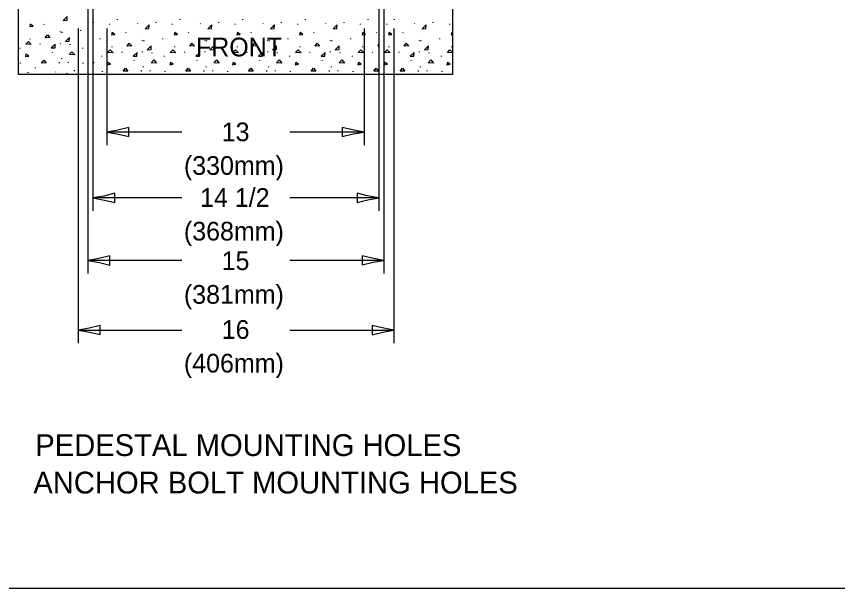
# Model space of a CAD drawing. Extents: x 100 to 887, y 75 to 1075.
# Drawn here: x 258.5 to 522.1, y 75 to 258.6 of the extents above; entities that cross this region are included whole.
import ezdxf

# ---------------------------------------------------------------- set-up
doc = ezdxf.new("R2010")
doc.units = 0
doc.layers.add('Sheets_General Details', color=7, linetype='Continuous')
doc.layers.add('Sheets_Major Grid', color=7, linetype='Continuous')

msp = doc.modelspace()

# ---------------------------------------------------------------- linework, layer by layer
at = {"layer": 'Sheets_General Details'}
for p, q in [((281.44, 274.4), (281.47, 176.1)), ((376.46, 274.42), (376.48, 176.13)), ((283.02, 264.85), (283.05, 196.19)), ((374.83, 264.89), (374.86, 196.23)), ((267.34, 256.06), (267.44, 256.27)), ((283.29, 256.61), (283.29, 256.84)), ((288.54, 256.02), (288.54, 256.29)), ((290.92, 257.52), (290.92, 257.79)), ((297.46, 256.21), (297.38, 256.4)), ((303.41, 256.61), (303.41, 256.84)), ((308.66, 256.02), (308.66, 256.29)), ((311.04, 257.52), (311.04, 257.79)), ((317.58, 256.21), (317.5, 256.4)), ((323.53, 256.61), (323.53, 256.84)), ((328.78, 256.02), (328.78, 256.29)), ((331.16, 257.52), (331.16, 257.79)), ((337.69, 256.21), (337.62, 256.4)), ((343.64, 256.61), (343.64, 256.84)), ((348.89, 256.02), (348.89, 256.29)), ((351.27, 257.52), (351.27, 257.79)), ((357.81, 256.21), (357.73, 256.4)), ((363.76, 256.61), (363.76, 256.84)), ((369.01, 256.02), (369.01, 256.29)), ((371.39, 257.52), (371.39, 257.79)), ((377.47, 256.02), (377.47, 256.29)), ((379.85, 257.52), (379.85, 257.79)), ((386.39, 256.21), (386.31, 256.4)), ((392.34, 256.61), (392.34, 256.84)), ((397.59, 256.02), (397.59, 256.29)), ((272.62, 253.56), (272.68, 253.83)), ((273.16, 253.4), (273.22, 253.66)), ((278.38, 254.73), (278.38, 153.76)), ((279.22, 254.01), (279.22, 254.24)), ((287.57, 254.73), (287.57, 217.32)), ((293.6, 253.41), (293.71, 253.62)), ((313.71, 253.41), (313.82, 253.62)), ((333.83, 253.41), (333.94, 253.62)), ((353.95, 253.41), (354.06, 253.62)), ((370.11, 254.73), (370.11, 217.32)), ((374.06, 253.41), (374.17, 253.62)), ((379.68, 254.73), (379.68, 153.76)), ((382.53, 253.41), (382.64, 253.62)), ((262.97, 251.38), (262.99, 251.59)), ((285.36, 251.36), (285.36, 251.59)), ((298.88, 250.9), (298.94, 251.18)), ((299.42, 250.74), (299.48, 251.01)), ((305.48, 251.36), (305.48, 251.59)), ((319, 250.9), (319.05, 251.18)), ((319.54, 250.74), (319.6, 251.01)), ((325.6, 251.36), (325.6, 251.59)), ((339.12, 250.9), (339.17, 251.18)), ((339.65, 250.74), (339.72, 251.01)), ((345.71, 251.36), (345.71, 251.59)), ((359.23, 250.9), (359.29, 251.18)), ((359.77, 250.74), (359.83, 251.01)), ((365.83, 251.36), (365.83, 251.59)), ((387.81, 250.9), (387.87, 251.18)), ((388.35, 250.74), (388.41, 251.01)), ((394.41, 251.36), (394.41, 251.59)), ((398.1, 252.74), (398.5, 252.79)), ((259.67, 248.38), (259.67, 248.59)), ((266.14, 249.76), (266.22, 249.97)), ((272.68, 249.81), (272.71, 250.08)), ((275.79, 249.51), (275.79, 249.74)), ((279.79, 248.38), (279.79, 248.59)), ((289.23, 248.73), (289.25, 248.94)), ((309.34, 248.73), (309.37, 248.94)), ((329.46, 248.73), (329.48, 248.94)), ((349.58, 248.73), (349.6, 248.94)), ((369.69, 248.73), (369.72, 248.94)), ((374.51, 249.14), (374.84, 249.6)), ((374.84, 249.15), (374.51, 249.14)), ((378.16, 248.73), (378.18, 248.94)), ((398.27, 248.73), (398.3, 248.94)), ((270.14, 247.01), (270.05, 247.2)), ((273.06, 244.98), (273.06, 245.25)), ((285.93, 245.73), (285.93, 245.94)), ((292.4, 247.11), (292.49, 247.32)), ((298.94, 247.15), (298.97, 247.43)), ((302.05, 246.86), (302.05, 247.09)), ((306.05, 245.73), (306.05, 245.94)), ((312.52, 247.11), (312.6, 247.32)), ((319.05, 247.15), (319.08, 247.43)), ((322.17, 246.86), (322.17, 247.09)), ((326.17, 245.73), (326.17, 245.94)), ((332.63, 247.11), (332.72, 247.32)), ((339.17, 247.15), (339.2, 247.43)), ((342.29, 246.86), (342.29, 247.09)), ((346.28, 245.73), (346.28, 245.94)), ((352.75, 247.11), (352.83, 247.32)), ((359.29, 247.15), (359.32, 247.43)), ((362.4, 246.86), (362.4, 247.09)), ((366.4, 245.73), (366.4, 245.94)), ((372.86, 247.11), (372.95, 247.32)), ((381.33, 247.11), (381.42, 247.32)), ((387.87, 247.15), (387.9, 247.43)), ((390.99, 246.86), (390.99, 247.09)), ((394.98, 245.73), (394.98, 245.94)), ((398.5, 246.97), (396.84, 247.08)), ((259.86, 243.49), (259.86, 243.76)), ((272.36, 243.64), (272.36, 243.91)), ((275.18, 243.7), (275.18, 243.96)), ((279.98, 243.49), (279.98, 243.76)), ((296.4, 244.36), (296.31, 244.55)), ((299.32, 242.33), (299.32, 242.6)), ((316.51, 244.36), (316.43, 244.55)), ((319.43, 242.33), (319.43, 242.6)), ((336.63, 244.36), (336.55, 244.55)), ((339.55, 242.33), (339.55, 242.6)), ((356.75, 244.36), (356.66, 244.55)), ((359.67, 242.33), (359.67, 242.6)), ((385.33, 244.36), (385.24, 244.55)), ((388.25, 242.33), (388.25, 242.6)), ((262.28, 240.53), (262.28, 240.79)), ((264.66, 242.03), (264.66, 242.29)), ((271.2, 240.72), (271.12, 240.9)), ((277.15, 241.11), (277.15, 241.35)), ((286.12, 240.84), (286.12, 241.11)), ((298.62, 240.99), (298.62, 241.26)), ((301.44, 241.05), (301.44, 241.31)), ((306.24, 240.84), (306.24, 241.11)), ((318.73, 240.99), (318.73, 241.26)), ((321.56, 241.05), (321.56, 241.31)), ((326.36, 240.84), (326.36, 241.11)), ((338.85, 240.99), (338.85, 241.26)), ((341.67, 241.05), (341.67, 241.31)), ((346.47, 240.84), (346.47, 241.11)), ((358.97, 240.99), (358.97, 241.26)), ((361.79, 241.05), (361.79, 241.31)), ((366.59, 240.84), (366.59, 241.11)), ((387.55, 240.99), (387.55, 241.26)), ((390.37, 241.05), (390.37, 241.31)), ((395.17, 240.84), (395.17, 241.11)), ((311.6, 221.52), (287.57, 221.52)), ((370.11, 221.52), (346.23, 221.52)), ((311.6, 200.4), (283.05, 200.39)), ((374.86, 200.43), (346.23, 200.42)), ((311.6, 180.31), (281.47, 180.3)), ((376.48, 180.33), (346.23, 180.32)), ((278.38, 157.96), (311.6, 157.96)), ((346.23, 157.96), (379.68, 157.96))]:
    msp.add_line(p, q, dxfattribs=at)
for points in [[(259.22, 379.14), (398.5, 379.14), (398.5, 239.97), (259.22, 239.97)], [(274.78, 257.43), (274.84, 258.61), (273.56, 257.35)], [(262.8, 255.39), (263.84, 255.52), (262.95, 256.12)], [(301.04, 254.78), (301.1, 255.95), (299.82, 254.7)], [(321.16, 254.78), (321.22, 255.95), (319.93, 254.7)], [(341.27, 254.78), (341.33, 255.95), (340.05, 254.7)], [(361.39, 254.78), (361.45, 255.95), (360.17, 254.7)], [(389.97, 254.78), (390.03, 255.95), (388.75, 254.7)], [(289.06, 252.74), (290.1, 252.87), (289.21, 253.47)], [(309.17, 252.74), (310.22, 252.87), (309.33, 253.47)], [(329.29, 252.74), (330.33, 252.87), (329.45, 253.47)], [(349.41, 252.74), (350.45, 252.87), (349.56, 253.47)], [(377.99, 252.74), (379.03, 252.87), (378.14, 253.47)], [(261.53, 249.73), (262.34, 250.61), (263.26, 249.62)], [(267.78, 251.79), (268.46, 252.73), (269.27, 251.84)], [(275.47, 250.68), (275.55, 251.86), (274.26, 250.61)], [(270.92, 248.58), (270.98, 249.76), (269.7, 248.51)], [(294.04, 249.14), (294.72, 250.08), (295.53, 249.19)], [(301.73, 248.03), (301.81, 249.21), (300.53, 247.96)], [(307.91, 247.08), (308.72, 247.96), (309.64, 246.97)], [(314.16, 249.14), (314.83, 250.08), (315.65, 249.19)], [(321.85, 248.03), (321.92, 249.21), (320.64, 247.96)], [(328.02, 247.08), (328.83, 247.96), (329.76, 246.97)], [(334.27, 249.14), (334.95, 250.08), (335.77, 249.19)], [(341.96, 248.03), (342.04, 249.21), (340.76, 247.96)], [(348.14, 247.08), (348.95, 247.96), (349.87, 246.97)], [(354.39, 249.14), (355.07, 250.08), (355.88, 249.19)], [(362.08, 248.03), (362.16, 249.21), (360.87, 247.96)], [(368.26, 247.08), (369.07, 247.96), (369.99, 246.97)], [(376.72, 247.08), (377.53, 247.96), (378.46, 246.97)], [(382.97, 249.14), (383.65, 250.08), (384.46, 249.19)], [(390.66, 248.03), (390.74, 249.21), (389.46, 247.96)], [(261.42, 245.79), (262.47, 245.92), (261.58, 246.52)], [(275.48, 246.43), (276.32, 247.31), (277.22, 246.32)], [(297.18, 245.93), (297.24, 247.11), (295.96, 245.85)], [(317.3, 245.93), (317.36, 247.11), (316.08, 245.85)], [(337.42, 245.93), (337.47, 247.11), (336.2, 245.85)], [(357.53, 245.93), (357.59, 247.11), (356.31, 245.85)], [(386.12, 245.93), (386.17, 247.11), (384.89, 245.85)], [(266.56, 243.69), (267.26, 244.63), (268.05, 243.74)], [(301.75, 243.78), (302.59, 244.66), (303.48, 243.67)], [(307.8, 243.14), (308.84, 243.27), (307.96, 243.87)], [(321.86, 243.78), (322.7, 244.66), (323.6, 243.67)], [(327.92, 243.14), (328.96, 243.27), (328.07, 243.87)], [(341.98, 243.78), (342.82, 244.66), (343.71, 243.67)], [(348.04, 243.14), (349.08, 243.27), (348.19, 243.87)], [(362.1, 243.78), (362.94, 244.66), (363.83, 243.67)], [(368.15, 243.14), (369.19, 243.27), (368.31, 243.87)], [(376.62, 243.14), (377.66, 243.27), (376.77, 243.87)], [(390.68, 243.78), (391.52, 244.66), (392.41, 243.67)], [(396.73, 243.14), (397.77, 243.27), (396.89, 243.87)], [(292.82, 241.04), (293.52, 241.98), (294.31, 241.09)], [(312.94, 241.04), (313.64, 241.98), (314.43, 241.09)], [(333.05, 241.04), (333.75, 241.98), (334.55, 241.09)], [(353.17, 241.04), (353.87, 241.98), (354.66, 241.09)], [(373.28, 241.04), (373.98, 241.98), (374.78, 241.09)], [(381.75, 241.04), (382.45, 241.98), (383.24, 241.09)], [(294.57, 220.05), (294.57, 221.52), (294.57, 222.98), (291.07, 222.12), (287.57, 221.52), (291.3, 220.84)], [(363.11, 222.98), (363.11, 221.52), (363.11, 220.05), (366.61, 220.91), (370.11, 221.52), (366.37, 222.2)], [(290.05, 198.93), (290.05, 200.39), (290.05, 201.86), (286.55, 201), (283.05, 200.39), (286.78, 199.71)], [(367.86, 201.89), (367.86, 200.43), (367.86, 198.96), (371.36, 199.82), (374.86, 200.43), (371.13, 201.11)], [(288.47, 178.84), (288.47, 180.3), (288.47, 181.77), (284.97, 180.91), (281.47, 180.3), (285.2, 179.62)], [(369.49, 181.79), (369.48, 180.32), (369.48, 178.86), (372.98, 179.72), (376.48, 180.33), (372.75, 181)], [(285.38, 156.5), (285.38, 157.96), (285.38, 159.43), (281.88, 158.57), (278.38, 157.96), (282.12, 157.28)], [(372.68, 159.42), (372.68, 157.96), (372.68, 156.49), (376.18, 157.35), (379.68, 157.96), (375.95, 158.64)]]:
    msp.add_lwpolyline(points, close=True, dxfattribs=at)
for points in [[(369.52, 252.74), (370.56, 252.87), (369.68, 253.47), (369.52, 252.74)], [(398.5, 253.3), (398.26, 253.47), (398.1, 252.74)], [(287.79, 247.08), (288.6, 247.96), (289.53, 246.97), (287.79, 247.08)], [(396.84, 247.08), (397.65, 247.96), (398.5, 247.04)], [(283.03, 244.03), (283.36, 243.67), (283.03, 243.69)], [(287.69, 243.14), (288.73, 243.27), (287.84, 243.87), (287.69, 243.14)], [(274.81, 239.97), (274.84, 240.46), (274.34, 239.97)]]:
    msp.add_lwpolyline(points, dxfattribs=at)
at = {"layer": 'Sheets_Major Grid'}
msp.add_lwpolyline([(100, 1075), (887.5, 1075), (887.5, 75), (100, 75)], close=True, dxfattribs=at)

# ---------------------------------------------------------------- texts
at = {"layer": 'Sheets_General Details'}
for s, height, p in [('FRONT', 6, (316.14, 245.82)), ('13', 6, (324.42, 218.59)), ('(330mm)', 6, (312.27, 207.79)), ('14 1/2', 6, (317.46, 197.52)), ('(368mm)', 6, (312.27, 186.72)), ('15', 6, (324.39, 177.22)), ('(381mm)', 6, (312.27, 166.42)), ('16', 6, (324.42, 155.15)), ('(406mm)', 6, (312.27, 144.35)), ('PEDESTAL MOUNTING HOLES', 7, (264.56, 117.54)), ('ANCHOR BOLT MOUNTING HOLES', 7, (263.94, 105.52))]:
    msp.add_text(s, height=height, dxfattribs=at).set_placement(p)

doc.saveas('drawing.dxf')
